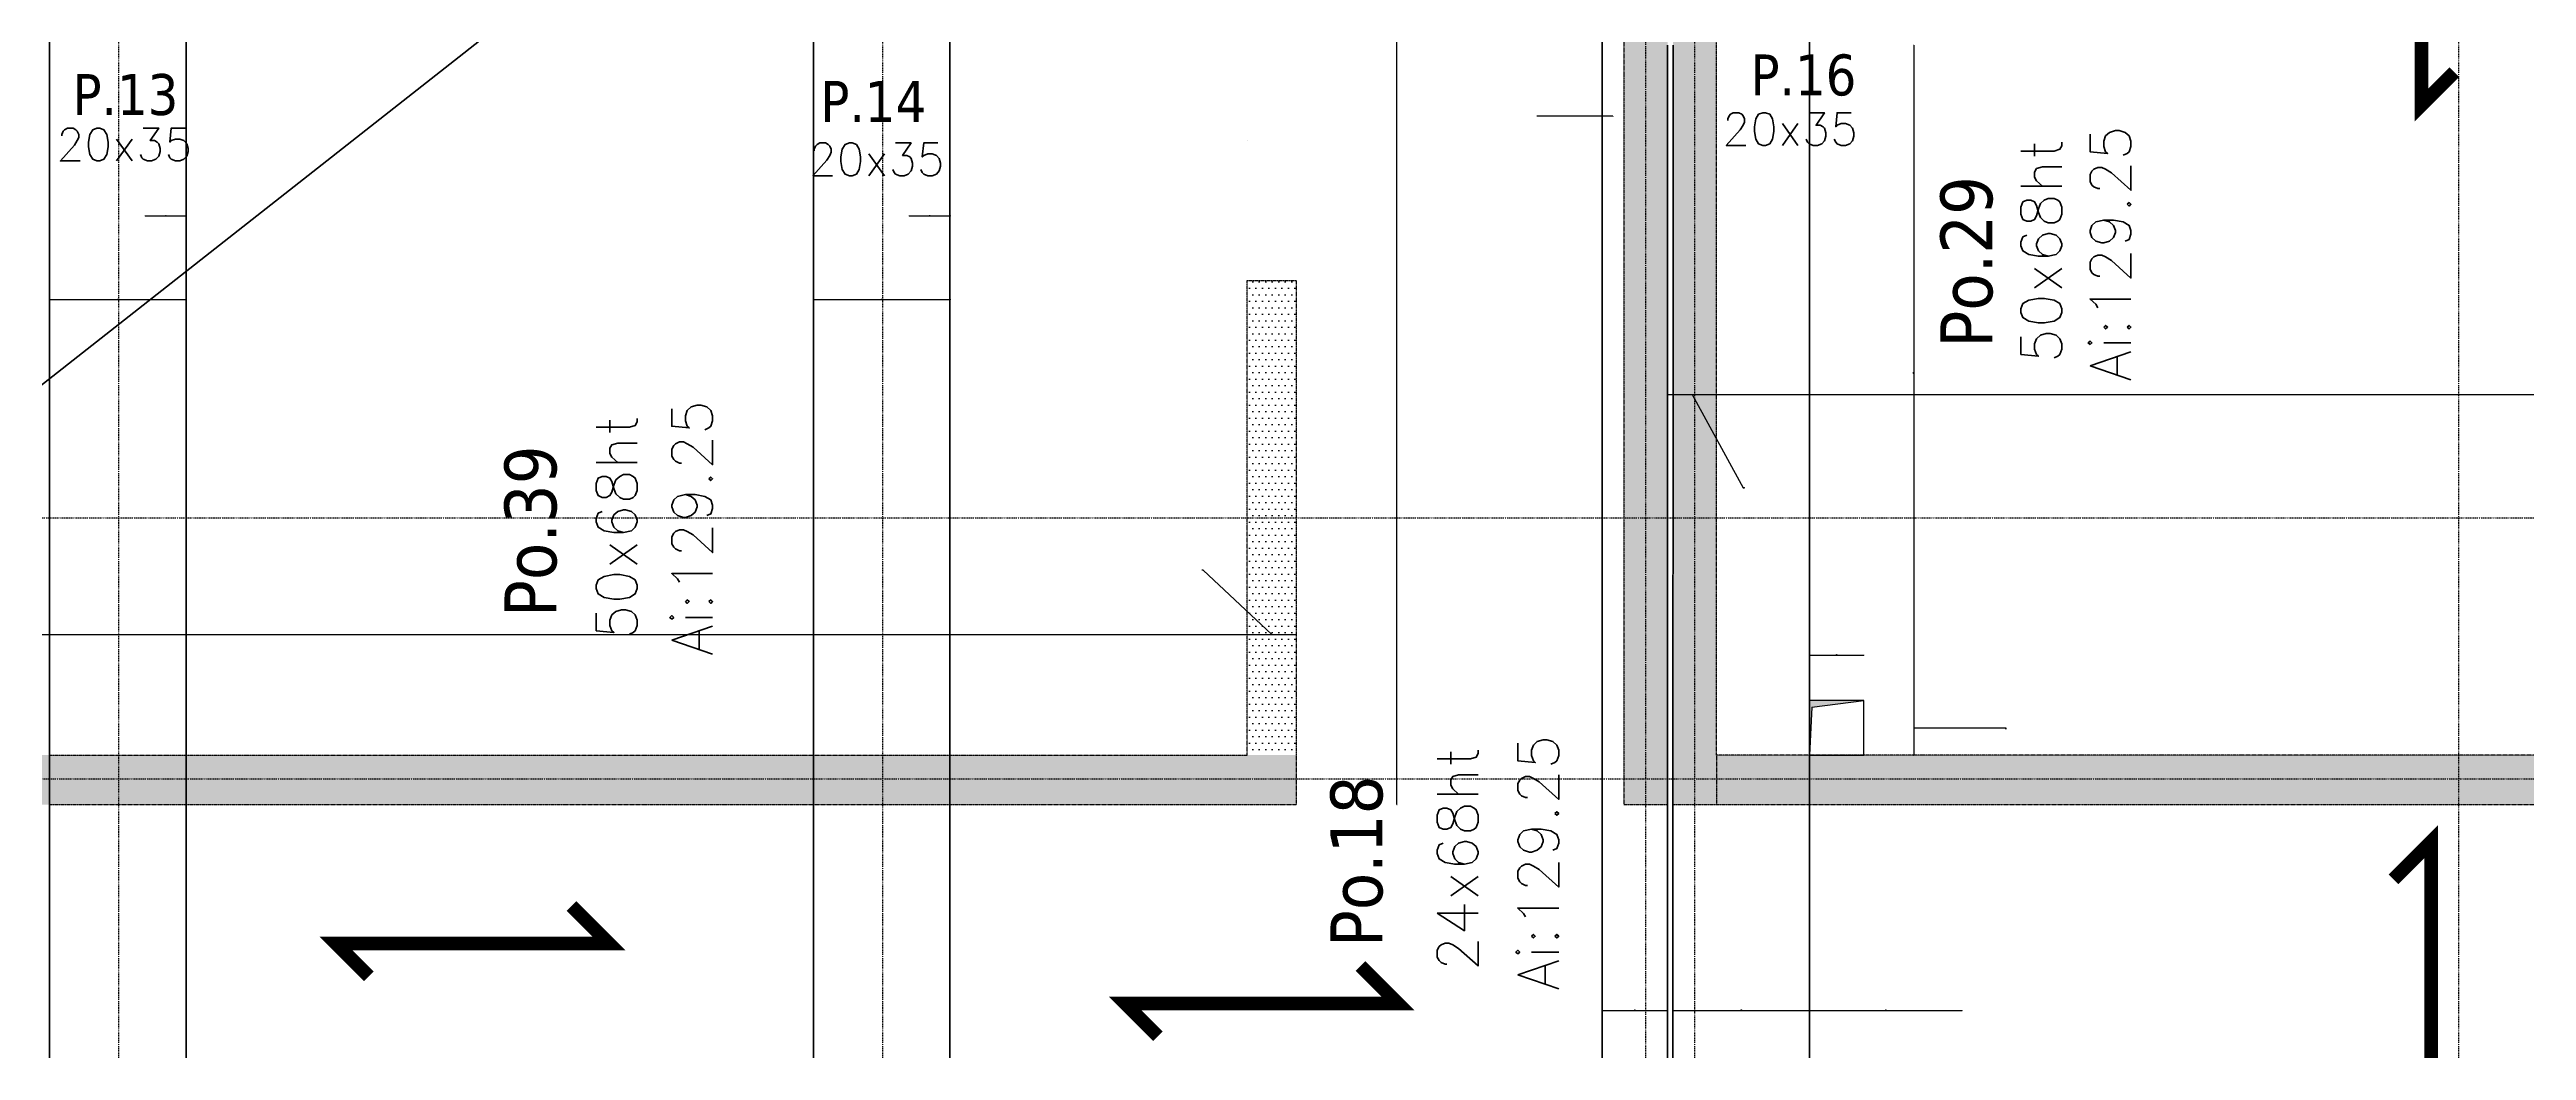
# Model space of a CAD drawing. Extents: x -12912 to 27386, y 1818 to 8189.
# Drawn here: x 4071 to 4979, y 6540 to 6907 of the extents above; entities that cross this region are included whole.
import ezdxf

# ---------------------------------------------------------------- set-up
doc = ezdxf.new("R2010")
doc.units = 0
doc.header["$MEASUREMENT"] = 0
for name, pattern in [('CACHE2', [4.7625, 3.175, -1.5875]), ('GrDotted', [0.4, 0.1, -0.1, 0.1, -0.1]), ('GrFeatureAxis', [0.85, 0.25, -0.2, 0.1, -0.2, 0.1]), ('STRICHPUNKT2_S11', [0.9, 0.7, -0.1, 0, -0.1])]:
    doc.linetypes.add(name, pattern=pattern)
doc.layers.get('0').update_dxf_attribs({"linetype": 'CONTINUOUS'})
doc.layers.get('DEFPOINTS').update_dxf_attribs({"linetype": 'CONTINUOUS'})
for name, color, linetype in [('K_ENT_M_Building_Coffrage PH Sous sol', 7, 'CONTINUOUS'), ('STR_COTATION', 1, 'CONTINUOUS'), ('STR_OPENING', 161, 'CONTINUOUS'), ('STR_RESV_DALLE', 11, 'CONTINUOUS'), ('STR_SURCH', 9, 'CACHE2'), ('STR_TXT', 102, 'CONTINUOUS')]:
    doc.layers.add(name, color=color, linetype=linetype)
for name, color, linetype, lineweight in [('STR_AXES', 4, 'STRICHPUNKT2_S11', 25), ('STR_dob_dalles', 130, 'CONTINUOUS', 35), ('STR_POUTRES', 102, 'CONTINUOUS', 35)]:
    doc.layers.add(name, color=color, linetype=linetype, lineweight=lineweight)
doc.styles.add('EPAIS', font='TAHOMA.TTF')
doc.styles.add('FIN', font='romans.shx')
doc.styles.add('GrDimensions', font='simplex.shx')
doc.dimstyles.new('nOVO', dxfattribs={"dimscale": 1.3, "dimtxt": 0.09, "dimasz": 0.05, "dimexe": 0.07, "dimexo": 0, "dimgap": 0.05, "dimtad": 1, "dimzin": 0, "dimdsep": 46, "dimtxsty": 'GrDimensions', "dimblk": 'ARCHTICK', "dimcen": 0.09, "dimadec": 0, "dimazin": 0, "dimtfac": 1, "dimtmove": 0, "dimatfit": 3, "dimldrblk": 'OPEN30', "dimfxl": 0, "dimtolj": 1, "dimtzin": 0, "dimarcsym": 0})
doc.dimstyles.new('Novo_MALKO', dxfattribs={"dimscale": 1.3, "dimtxt": 0.09, "dimasz": 0.05, "dimexe": 0.07, "dimexo": 0, "dimgap": 0.05, "dimtad": 1, "dimdec": 0, "dimlfac": 100, "dimzin": 0, "dimdsep": 46, "dimtxsty": 'GrDimensions', "dimblk": 'ARCHTICK', "dimcen": 0.09, "dimadec": 0, "dimazin": 0, "dimtfac": 1, "dimtdec": 0, "dimtmove": 0, "dimatfit": 3, "dimldrblk": 'OPEN30', "dimfxl": 0, "dimtolj": 1, "dimtzin": 0, "dimarcsym": 0})
pattern_1 = [(0, (5243.0074, 5883.9378), (1.190625, 2.38125), [0, -2.38125])]

# ---------------------------------------------------------------- blocks, each defined once
blk = doc.blocks.new('_ArchTick')
at = {"color": 0, "linetype": 'ByBlock', "const_width": 0.15}
blk.add_lwpolyline([(-0.5, -0.5), (0.5, 0.5)], dxfattribs=at)
blk = doc.blocks.new('*D629')
at = {"layer": 'DEFPOINTS', "color": 0, "ltscale": 4.5}
for p in [(4528.06, 6822.57), (4564.83, 6822.57), (4528.01, 6630.54)]:
    blk.add_point(p, dxfattribs=at)
at = {"layer": 'STR_COTATION', "color": 0, "lineweight": -2, "ltscale": 4.5}
for p, q in [((4564.74, 6822.57), (4564.92, 6822.57)), ((4564.83, 6630.54), (4564.83, 6822.57)), ((4564.74, 6630.54), (4564.92, 6630.54))]:
    blk.add_line(p, q, dxfattribs=at)
at = {"layer": 'STR_COTATION', "color": 0, "lineweight": -2, "ltscale": 4.5, "xscale": 0.065, "yscale": 0.065, "zscale": 0.065}
for p, rotation in [((4564.83, 6822.57), 90), ((4564.83, 6630.54), 270)]:
    blk.add_blockref('_ArchTick', p, dxfattribs=dict(at, rotation=rotation))
at = {"layer": 'STR_COTATION', "color": 0, "ltscale": 4.5, "insert": (4564.71, 6726.55), "char_height": 0.117, "attachment_point": 5, "rotation": 90, "style": 'GrDimensions'}
blk.add_mtext('\\A1;192.03', dxfattribs=at)
blk = doc.blocks.new('_Open30')
at = {"color": 0, "linetype": 'ByBlock', "lineweight": -2}
for p, q in [((-1, 0), (0, 0)), ((0, 0), (-1, 0)), ((0, 0), (-1, 0))]:
    blk.add_line(p, q, dxfattribs=at)
blk = doc.blocks.new('*D630')
at = {"layer": 'DEFPOINTS', "color": 0, "ltscale": 4.5}
for p in [(4528.06, 6925.57), (4564.83, 6925.57), (4528.06, 6822.57)]:
    blk.add_point(p, dxfattribs=at)
at = {"layer": 'STR_COTATION', "color": 0, "lineweight": -2, "ltscale": 4.5}
for p, q in [((4564.74, 6925.57), (4564.92, 6925.57)), ((4564.83, 6822.57), (4564.83, 6925.57)), ((4564.74, 6822.57), (4564.92, 6822.57))]:
    blk.add_line(p, q, dxfattribs=at)
at = {"layer": 'STR_COTATION', "color": 0, "lineweight": -2, "ltscale": 4.5, "xscale": 0.065, "yscale": 0.065, "zscale": 0.065}
for p, rotation in [((4564.83, 6925.57), 90), ((4564.83, 6822.57), 270)]:
    blk.add_blockref('_ArchTick', p, dxfattribs=dict(at, rotation=rotation))
at = {"layer": 'STR_COTATION', "color": 0, "ltscale": 4.5, "insert": (4564.71, 6874.07), "char_height": 0.117, "attachment_point": 5, "rotation": 90, "style": 'GrDimensions'}
blk.add_mtext('\\A1;103.00', dxfattribs=at)
blk = doc.blocks.new('*D633')
at = {"layer": 'DEFPOINTS', "color": 0, "ltscale": 4.5}
for p in [(4509.96, 6692.83), (3545.06, 6648.64), (4509.96, 6648.64)]:
    blk.add_point(p, dxfattribs=at)
at = {"layer": 'STR_COTATION', "color": 0, "lineweight": -2, "ltscale": 4.5}
for p, q in [((3545.06, 6692.74), (3545.06, 6692.92)), ((3545.06, 6692.83), (4509.96, 6692.83)), ((4509.96, 6692.74), (4509.96, 6692.92))]:
    blk.add_line(p, q, dxfattribs=at)
at = {"layer": 'STR_COTATION', "color": 0, "lineweight": -2, "ltscale": 4.5, "xscale": 0.065, "yscale": 0.065, "zscale": 0.065, "rotation": 180}
blk.add_blockref('_ArchTick', (3545.06, 6692.83), dxfattribs=at)
at = {"layer": 'STR_COTATION', "color": 0, "lineweight": -2, "ltscale": 4.5, "xscale": 0.065, "yscale": 0.065, "zscale": 0.065}
blk.add_blockref('_ArchTick', (4509.96, 6692.83), dxfattribs=at)
at = {"layer": 'STR_COTATION', "color": 0, "ltscale": 4.5, "insert": (4027.51, 6692.96), "char_height": 0.117, "attachment_point": 5, "style": 'GrDimensions'}
blk.add_mtext('\\A1;964.90', dxfattribs=at)
blk = doc.blocks.new('*D634')
at = {"layer": 'DEFPOINTS', "color": 0, "ltscale": 4.5}
for p in [(4528.01, 6692.83), (4509.96, 6648.64), (4528.01, 6630.54)]:
    blk.add_point(p, dxfattribs=at)
at = {"layer": 'STR_COTATION', "color": 0, "lineweight": -2, "ltscale": 4.5}
for p, q in [((4493.85, 6716.38), (4493.33, 6716.38)), ((4518.98, 6692.83), (4493.85, 6716.38)), ((4509.96, 6692.74), (4509.96, 6692.92)), ((4509.96, 6692.83), (4528.01, 6692.83)), ((4528.01, 6692.74), (4528.01, 6692.92))]:
    blk.add_line(p, q, dxfattribs=at)
at = {"layer": 'STR_COTATION', "color": 0, "lineweight": -2, "ltscale": 4.5, "xscale": 0.065, "yscale": 0.065, "zscale": 0.065, "rotation": 180}
blk.add_blockref('_ArchTick', (4509.96, 6692.83), dxfattribs=at)
at = {"layer": 'STR_COTATION', "color": 0, "lineweight": -2, "ltscale": 4.5, "xscale": 0.065, "yscale": 0.065, "zscale": 0.065}
blk.add_blockref('_ArchTick', (4528.01, 6692.83), dxfattribs=at)
at = {"layer": 'STR_COTATION', "color": 0, "ltscale": 4.5, "insert": (4493.59, 6716.51), "char_height": 0.117, "attachment_point": 5, "style": 'GrDimensions'}
blk.add_mtext('\\A1;1805', dxfattribs=at)
blk = doc.blocks.new('*D699')
at = {"layer": 'DEFPOINTS', "color": 0, "ltscale": 4.5}
for p in [(4736.01, 6685.29), (4716.01, 6668.64), (4736.01, 6668.64)]:
    blk.add_point(p, dxfattribs=at)
at = {"layer": 'STR_COTATION', "color": 0, "lineweight": -2, "ltscale": 4.5}
for p, q in [((4716.01, 6685.2), (4716.01, 6685.38)), ((4716.01, 6685.29), (4736.01, 6685.29)), ((4736.01, 6685.2), (4736.01, 6685.38))]:
    blk.add_line(p, q, dxfattribs=at)
at = {"layer": 'STR_COTATION', "color": 0, "lineweight": -2, "ltscale": 4.5, "xscale": 0.065, "yscale": 0.065, "zscale": 0.065, "rotation": 180}
blk.add_blockref('_ArchTick', (4716.01, 6685.29), dxfattribs=at)
at = {"layer": 'STR_COTATION', "color": 0, "lineweight": -2, "ltscale": 4.5, "xscale": 0.065, "yscale": 0.065, "zscale": 0.065}
blk.add_blockref('_ArchTick', (4736.01, 6685.29), dxfattribs=at)
at = {"layer": 'STR_COTATION', "color": 0, "ltscale": 4.5, "insert": (4726.01, 6685.42), "char_height": 0.117, "attachment_point": 5, "style": 'GrDimensions'}
blk.add_mtext('\\A1;2000', dxfattribs=at)
blk = doc.blocks.new('*D700')
at = {"layer": 'DEFPOINTS', "color": 0, "ltscale": 4.5}
for p in [(4736.01, 6668.64), (4736.01, 6648.64), (4754.24, 6648.64)]:
    blk.add_point(p, dxfattribs=at)
at = {"layer": 'STR_COTATION', "color": 0, "lineweight": -2, "ltscale": 4.5}
for p, q in [((4754.15, 6668.64), (4754.33, 6668.64)), ((4754.24, 6668.64), (4754.24, 6648.64)), ((4754.24, 6658.64), (4787.98, 6658.7)), ((4787.98, 6658.7), (4787.98, 6658.16)), ((4754.15, 6648.64), (4754.33, 6648.64))]:
    blk.add_line(p, q, dxfattribs=at)
at = {"layer": 'STR_COTATION', "color": 0, "lineweight": -2, "ltscale": 4.5, "xscale": 0.065, "yscale": 0.065, "zscale": 0.065}
for p, rotation in [((4754.24, 6668.64), 90), ((4754.24, 6648.64), 270)]:
    blk.add_blockref('_ArchTick', p, dxfattribs=dict(at, rotation=rotation))
at = {"layer": 'STR_COTATION', "color": 0, "ltscale": 4.5, "insert": (4787.86, 6658.43), "char_height": 0.117, "attachment_point": 5, "rotation": 90, "style": 'GrDimensions'}
blk.add_mtext('\\A1;2000', dxfattribs=at)
blk = doc.blocks.new('*D702')
at = {"layer": 'DEFPOINTS', "color": 0, "ltscale": 4.5}
for p in [(4772.01, 6555.09), (4716.18, 6490.49), (4772.01, 6490.49)]:
    blk.add_point(p, dxfattribs=at)
at = {"layer": 'STR_COTATION', "color": 0, "lineweight": -2, "ltscale": 4.5}
for p, q in [((4716.18, 6555), (4716.18, 6555.18)), ((4716.18, 6555.09), (4772.01, 6555.09)), ((4772.01, 6555), (4772.01, 6555.18))]:
    blk.add_line(p, q, dxfattribs=at)
at = {"layer": 'STR_COTATION', "color": 0, "lineweight": -2, "ltscale": 4.5, "xscale": 0.065, "yscale": 0.065, "zscale": 0.065, "rotation": 180}
blk.add_blockref('_ArchTick', (4716.18, 6555.09), dxfattribs=at)
at = {"layer": 'STR_COTATION', "color": 0, "lineweight": -2, "ltscale": 4.5, "xscale": 0.065, "yscale": 0.065, "zscale": 0.065}
blk.add_blockref('_ArchTick', (4772.01, 6555.09), dxfattribs=at)
at = {"layer": 'STR_COTATION', "color": 0, "ltscale": 4.5, "insert": (4744.09, 6555.21), "char_height": 0.117, "attachment_point": 5, "style": 'GrDimensions'}
blk.add_mtext('\\A1;5583', dxfattribs=at)
blk = doc.blocks.new('*D776')
at = {"layer": 'DEFPOINTS', "color": 0, "ltscale": 4.5}
for p in [(4106.01, 6908.81), (4121.01, 6852.02), (4121.01, 6846.27)]:
    blk.add_point(p, dxfattribs=at)
at = {"layer": 'STR_COTATION', "color": 0, "lineweight": -2, "ltscale": 4.5}
for p, q in [((4106.01, 6846.36), (4106.01, 6846.18)), ((4106.01, 6846.27), (4121.01, 6846.27)), ((4121.01, 6846.36), (4121.01, 6846.18))]:
    blk.add_line(p, q, dxfattribs=at)
at = {"layer": 'STR_COTATION', "color": 0, "lineweight": -2, "ltscale": 4.5, "xscale": 0.065, "yscale": 0.065, "zscale": 0.065, "rotation": 180}
blk.add_blockref('_ArchTick', (4106.01, 6846.27), dxfattribs=at)
at = {"layer": 'STR_COTATION', "color": 0, "lineweight": -2, "ltscale": 4.5, "xscale": 0.065, "yscale": 0.065, "zscale": 0.065}
blk.add_blockref('_ArchTick', (4121.01, 6846.27), dxfattribs=at)
at = {"layer": 'STR_COTATION', "color": 0, "ltscale": 4.5, "insert": (4113.51, 6846.39), "char_height": 0.117, "attachment_point": 5, "style": 'GrDimensions'}
blk.add_mtext('\\A1;1500', dxfattribs=at)
blk = doc.blocks.new('*D777')
at = {"layer": 'DEFPOINTS', "color": 0, "ltscale": 4.5}
for p in [(4071.01, 6834.82), (4121.01, 6834.82), (4121.01, 6815.61)]:
    blk.add_point(p, dxfattribs=at)
at = {"layer": 'STR_COTATION', "color": 0, "lineweight": -2, "ltscale": 4.5}
for p, q in [((4071.01, 6815.71), (4071.01, 6815.52)), ((4071.01, 6815.61), (4121.01, 6815.61)), ((4121.01, 6815.71), (4121.01, 6815.52))]:
    blk.add_line(p, q, dxfattribs=at)
at = {"layer": 'STR_COTATION', "color": 0, "lineweight": -2, "ltscale": 4.5, "xscale": 0.065, "yscale": 0.065, "zscale": 0.065, "rotation": 180}
blk.add_blockref('_ArchTick', (4071.01, 6815.61), dxfattribs=at)
at = {"layer": 'STR_COTATION', "color": 0, "lineweight": -2, "ltscale": 4.5, "xscale": 0.065, "yscale": 0.065, "zscale": 0.065}
blk.add_blockref('_ArchTick', (4121.01, 6815.61), dxfattribs=at)
at = {"layer": 'STR_COTATION', "color": 0, "ltscale": 4.5, "insert": (4096.01, 6815.74), "char_height": 0.117, "attachment_point": 5, "style": 'GrDimensions'}
blk.add_mtext('\\A1;5000', dxfattribs=at)
blk = doc.blocks.new('*D779')
at = {"layer": 'DEFPOINTS', "color": 0, "ltscale": 4.5}
for p in [(4386.01, 6908.81), (4401.01, 6872.72), (4401.01, 6846.27)]:
    blk.add_point(p, dxfattribs=at)
at = {"layer": 'STR_COTATION', "color": 0, "lineweight": -2, "ltscale": 4.5}
for p, q in [((4386.01, 6846.36), (4386.01, 6846.18)), ((4386.01, 6846.27), (4401.01, 6846.27)), ((4401.01, 6846.36), (4401.01, 6846.18))]:
    blk.add_line(p, q, dxfattribs=at)
at = {"layer": 'STR_COTATION', "color": 0, "lineweight": -2, "ltscale": 4.5, "xscale": 0.065, "yscale": 0.065, "zscale": 0.065, "rotation": 180}
blk.add_blockref('_ArchTick', (4386.01, 6846.27), dxfattribs=at)
at = {"layer": 'STR_COTATION', "color": 0, "lineweight": -2, "ltscale": 4.5, "xscale": 0.065, "yscale": 0.065, "zscale": 0.065}
blk.add_blockref('_ArchTick', (4401.01, 6846.27), dxfattribs=at)
at = {"layer": 'STR_COTATION', "color": 0, "ltscale": 4.5, "insert": (4393.51, 6846.39), "char_height": 0.117, "attachment_point": 5, "style": 'GrDimensions'}
blk.add_mtext('\\A1;1500', dxfattribs=at)
blk = doc.blocks.new('*D780')
at = {"layer": 'DEFPOINTS', "color": 0, "ltscale": 4.5}
for p in [(4351.01, 6833.35), (4401.01, 6833.35), (4401.01, 6815.61)]:
    blk.add_point(p, dxfattribs=at)
at = {"layer": 'STR_COTATION', "color": 0, "lineweight": -2, "ltscale": 4.5}
for p, q in [((4351.01, 6815.71), (4351.01, 6815.52)), ((4351.01, 6815.61), (4401.01, 6815.61)), ((4401.01, 6815.71), (4401.01, 6815.52))]:
    blk.add_line(p, q, dxfattribs=at)
at = {"layer": 'STR_COTATION', "color": 0, "lineweight": -2, "ltscale": 4.5, "xscale": 0.065, "yscale": 0.065, "zscale": 0.065, "rotation": 180}
blk.add_blockref('_ArchTick', (4351.01, 6815.61), dxfattribs=at)
at = {"layer": 'STR_COTATION', "color": 0, "lineweight": -2, "ltscale": 4.5, "xscale": 0.065, "yscale": 0.065, "zscale": 0.065}
blk.add_blockref('_ArchTick', (4401.01, 6815.61), dxfattribs=at)
at = {"layer": 'STR_COTATION', "color": 0, "ltscale": 4.5, "insert": (4376.01, 6815.74), "char_height": 0.117, "attachment_point": 5, "style": 'GrDimensions'}
blk.add_mtext('\\A1;5000', dxfattribs=at)
blk = doc.blocks.new('*D783')
at = {"layer": 'DEFPOINTS', "color": 0, "ltscale": 4.5}
for p in [(4640.01, 6557.11), (4664.05, 6557.11), (4664.05, 6555.09)]:
    blk.add_point(p, dxfattribs=at)
at = {"layer": 'STR_COTATION', "color": 0, "lineweight": -2, "ltscale": 4.5}
for p, q in [((4640.01, 6555.18), (4640.01, 6555)), ((4640.01, 6555.09), (4664.05, 6555.09)), ((4664.05, 6555.18), (4664.05, 6555))]:
    blk.add_line(p, q, dxfattribs=at)
at = {"layer": 'STR_COTATION', "color": 0, "lineweight": -2, "ltscale": 4.5, "xscale": 0.065, "yscale": 0.065, "zscale": 0.065, "rotation": 180}
blk.add_blockref('_ArchTick', (4640.01, 6555.09), dxfattribs=at)
at = {"layer": 'STR_COTATION', "color": 0, "lineweight": -2, "ltscale": 4.5, "xscale": 0.065, "yscale": 0.065, "zscale": 0.065}
blk.add_blockref('_ArchTick', (4664.05, 6555.09), dxfattribs=at)
at = {"layer": 'STR_COTATION', "color": 0, "ltscale": 4.5, "insert": (4652.03, 6555.21), "char_height": 0.117, "attachment_point": 5, "style": 'GrDimensions'}
blk.add_mtext('\\A1;2404', dxfattribs=at)
blk = doc.blocks.new('*D784')
at = {"layer": 'DEFPOINTS', "color": 0, "ltscale": 4.5}
for p in [(4716.01, 6555.09), (4666.01, 6547.86), (4716.01, 6547.86)]:
    blk.add_point(p, dxfattribs=at)
at = {"layer": 'STR_COTATION', "color": 0, "lineweight": -2, "ltscale": 4.5}
for p, q in [((4666.01, 6555), (4666.01, 6555.18)), ((4666.01, 6555.09), (4716.01, 6555.09)), ((4716.01, 6555), (4716.01, 6555.18))]:
    blk.add_line(p, q, dxfattribs=at)
at = {"layer": 'STR_COTATION', "color": 0, "lineweight": -2, "ltscale": 4.5, "xscale": 0.065, "yscale": 0.065, "zscale": 0.065, "rotation": 180}
blk.add_blockref('_ArchTick', (4666.01, 6555.09), dxfattribs=at)
at = {"layer": 'STR_COTATION', "color": 0, "lineweight": -2, "ltscale": 4.5, "xscale": 0.065, "yscale": 0.065, "zscale": 0.065}
blk.add_blockref('_ArchTick', (4716.01, 6555.09), dxfattribs=at)
at = {"layer": 'STR_COTATION', "color": 0, "ltscale": 4.5, "insert": (4691.01, 6555.21), "char_height": 0.117, "attachment_point": 5, "style": 'GrDimensions'}
blk.add_mtext('\\A1;5000', dxfattribs=at)
blk = doc.blocks.new('*D820')
at = {"layer": 'DEFPOINTS', "color": 0, "ltscale": 4.5}
for p in [(4682.01, 6780.83), (4664.03, 6708.72), (4682.01, 6708.72)]:
    blk.add_point(p, dxfattribs=at)
at = {"layer": 'STR_COTATION', "color": 0, "lineweight": -2, "ltscale": 4.5}
for p, q in [((4664.03, 6780.74), (4664.03, 6780.92)), ((4664.03, 6780.83), (4682.01, 6780.83)), ((4673.02, 6780.83), (4691.74, 6746.56)), ((4682.01, 6780.74), (4682.01, 6780.92)), ((4691.74, 6746.56), (4692.26, 6746.56))]:
    blk.add_line(p, q, dxfattribs=at)
at = {"layer": 'STR_COTATION', "color": 0, "lineweight": -2, "ltscale": 4.5, "xscale": 0.065, "yscale": 0.065, "zscale": 0.065, "rotation": 180}
blk.add_blockref('_ArchTick', (4664.03, 6780.83), dxfattribs=at)
at = {"layer": 'STR_COTATION', "color": 0, "lineweight": -2, "ltscale": 4.5, "xscale": 0.065, "yscale": 0.065, "zscale": 0.065}
blk.add_blockref('_ArchTick', (4682.01, 6780.83), dxfattribs=at)
at = {"layer": 'STR_COTATION', "color": 0, "ltscale": 4.5, "insert": (4692, 6746.68), "char_height": 0.117, "attachment_point": 5, "style": 'GrDimensions'}
blk.add_mtext('\\A1;1798', dxfattribs=at)
blk = doc.blocks.new('*D821')
at = {"layer": 'DEFPOINTS', "color": 0, "ltscale": 4.5}
for p in [(5667.31, 6780.83), (4682.01, 6708.72), (5667.31, 6648.64)]:
    blk.add_point(p, dxfattribs=at)
at = {"layer": 'STR_COTATION', "color": 0, "lineweight": -2, "ltscale": 4.5}
for p, q in [((4682.01, 6780.74), (4682.01, 6780.92)), ((4682.01, 6780.83), (5667.31, 6780.83)), ((5667.31, 6780.74), (5667.31, 6780.92))]:
    blk.add_line(p, q, dxfattribs=at)
at = {"layer": 'STR_COTATION', "color": 0, "lineweight": -2, "ltscale": 4.5, "xscale": 0.065, "yscale": 0.065, "zscale": 0.065, "rotation": 180}
blk.add_blockref('_ArchTick', (4682.01, 6780.83), dxfattribs=at)
at = {"layer": 'STR_COTATION', "color": 0, "lineweight": -2, "ltscale": 4.5, "xscale": 0.065, "yscale": 0.065, "zscale": 0.065}
blk.add_blockref('_ArchTick', (5667.31, 6780.83), dxfattribs=at)
at = {"layer": 'STR_COTATION', "color": 0, "ltscale": 4.5, "insert": (5174.66, 6780.95), "char_height": 0.117, "attachment_point": 5, "style": 'GrDimensions'}
blk.add_mtext('\\A1;985.31', dxfattribs=at)
blk = doc.blocks.new('*D863')
at = {"layer": 'DEFPOINTS', "color": 0, "ltscale": 4.5}
for p in [(4686.01, 6908.81), (4736.01, 6668.64), (4754.24, 6668.64)]:
    blk.add_point(p, dxfattribs=at)
at = {"layer": 'STR_COTATION', "color": 0, "lineweight": -2, "ltscale": 4.5}
for p, q in [((4754.15, 6908.81), (4754.33, 6908.81)), ((4754.24, 6908.81), (4754.24, 6668.64)), ((4754.15, 6668.64), (4754.33, 6668.64))]:
    blk.add_line(p, q, dxfattribs=at)
at = {"layer": 'STR_COTATION', "color": 0, "lineweight": -2, "ltscale": 4.5, "xscale": 0.065, "yscale": 0.065, "zscale": 0.065}
for p, rotation in [((4754.24, 6908.81), 90), ((4754.24, 6668.64), 270)]:
    blk.add_blockref('_ArchTick', p, dxfattribs=dict(at, rotation=rotation))
at = {"layer": 'STR_COTATION', "color": 0, "ltscale": 4.5, "insert": (4754.11, 6788.72), "char_height": 0.117, "attachment_point": 5, "rotation": 90, "style": 'GrDimensions'}
blk.add_mtext('\\A1;240.17', dxfattribs=at)
blk = doc.blocks.new('*D934')
at = {"layer": 'DEFPOINTS', "color": 0, "ltscale": 4.5}
for p in [(4640.01, 6930.57), (4644.01, 6908.81), (4644.01, 6882.78)]:
    blk.add_point(p, dxfattribs=at)
at = {"layer": 'STR_COTATION', "color": 0, "lineweight": -2, "ltscale": 4.5}
for p, q in [((4640.01, 6882.78), (4616.11, 6882.78)), ((4640.01, 6882.87), (4640.01, 6882.69)), ((4644.01, 6882.78), (4640.01, 6882.78)), ((4644.01, 6882.87), (4644.01, 6882.69))]:
    blk.add_line(p, q, dxfattribs=at)
at = {"layer": 'STR_COTATION', "color": 0, "lineweight": -2, "ltscale": 4.5, "xscale": 0.065, "yscale": 0.065, "zscale": 0.065, "rotation": 180}
blk.add_blockref('_ArchTick', (4640.01, 6882.78), dxfattribs=at)
at = {"layer": 'STR_COTATION', "color": 0, "lineweight": -2, "ltscale": 4.5, "xscale": 0.065, "yscale": 0.065, "zscale": 0.065}
blk.add_blockref('_ArchTick', (4644.01, 6882.78), dxfattribs=at)
at = {"layer": 'STR_COTATION', "color": 0, "ltscale": 4.5, "insert": (4616.33, 6882.9), "char_height": 0.117, "attachment_point": 5, "style": 'GrDimensions'}
blk.add_mtext('\\A1;400', dxfattribs=at)

msp = doc.modelspace()

# ---------------------------------------------------------------- hatches: boundary and pattern name
at = {"layer": 'STR_SURCH', "linetype": 'Continuous'}
h = msp.add_hatch(dxfattribs=at)
h.set_pattern_fill('DOTS', color=256, scale=1.5, style=0)
h.set_pattern_definition(pattern_1)
h.paths.add_polyline_path([(4664.007, 7255.914), (4648.007, 7255.914), (4648.007, 6630.588), (4664.007, 6630.588)])
h = msp.add_hatch(dxfattribs=at)
h.set_pattern_fill('DOTS', color=256, scale=1.5, style=0)
h.set_pattern_definition(pattern_1)
h.paths.add_polyline_path([(4682.007, 7255.914), (4666.007, 7255.914), (4666.007, 6630.588), (4682.007, 6630.588)])
h = msp.add_hatch(dxfattribs=at)
h.set_pattern_fill('DOTS', color=256, scale=1.5, style=0)
h.set_pattern_definition(pattern_1)
h.paths.add_polyline_path([(4509.959, 6822.571), (4509.959, 6648.588), (4528.056, 6648.588), (4528.056, 6822.571)])
h = msp.add_hatch(dxfattribs=at)
h.set_pattern_fill('DOTS', color=256, scale=1.5, style=0)
h.set_pattern_definition(pattern_1)
h.paths.add_polyline_path([(4528.007, 6648.637), (3545.056, 6648.637), (3526.959, 6630.539), (4528.007, 6630.539)])
h = msp.add_hatch(dxfattribs=at)
h.set_pattern_fill('DOTS', color=256, scale=1.5, style=0)
h.set_pattern_definition(pattern_1)
h.paths.add_polyline_path([(5234.007, 6648.637), (4682.007, 6648.637), (4682.007, 6630.539), (5234.007, 6630.539)])

# ---------------------------------------------------------------- linework, layer by layer
at = {"color": 1, "linetype": 'ByBlock', "const_width": 5}
for points in [[(4952.365, 6898.922), (4940.374, 6886.931), (4940.374, 6936.931)], [(4943.856, 6566.848), (4943.856, 6616.848), (4930.103, 6603.094)], [(4226.019, 6579.591), (4276.019, 6579.591), (4262.266, 6593.344)], [(4188.01, 6567.6), (4176.019, 6579.591), (4226.019, 6579.591)], [(4515.239, 6557.592), (4565.239, 6557.592), (4551.485, 6571.346)], [(4955.847, 6528.838), (4943.856, 6516.848), (4943.856, 6566.848)], [(4477.229, 6545.602), (4465.239, 6557.592), (4515.239, 6557.592)]]:
    msp.add_lwpolyline(points, dxfattribs=at)
at = {"layer": 'K_ENT_M_Building_Coffrage PH Sous sol', "color": 7, "linetype": 'GrFeatureAxis'}
msp.add_lwpolyline([(1350.99, 6735.625), (5461.894, 6735.625)], dxfattribs=at)
at = {"layer": 'STR_AXES', "linetype": 'GrFeatureAxis'}
for p, q in [((4656.007, 5522.963), (4656.007, 8122.963)), ((4096.36, 5622.963), (4096.36, 8022.963)), ((4376.36, 5622.963), (4376.36, 8022.963)), ((4674.007, 5622.963), (4674.007, 8022.963)), ((4954.007, 5622.963), (4954.007, 8022.963)), ((-1309.741, 6639.914), (7906.576, 6639.914))]:
    msp.add_line(p, q, dxfattribs=at)
at = {"layer": 'STR_dob_dalles', "linetype": 'Continuous', "lineweight": 35}
msp.add_line((4648.007, 7239.938), (3776.007, 6554.998), dxfattribs=at)
at = {"layer": 'STR_OPENING', "linetype": 'Continuous'}
msp.add_line((4509.959, 6874.071), (4509.959, 6874.071), dxfattribs=at)
msp.add_line((4509.959, 6874.071), (4509.959, 6874.071), dxfattribs=at)
at = {"layer": 'STR_POUTRES', "linetype": 'Continuous'}
for p, q in [((4071.007, 6358.81), (4071.007, 6958.81)), ((4121.007, 6958.81), (4121.007, 6358.81)), ((4351.007, 6358.81), (4351.007, 6958.81)), ((4401.007, 6958.81), (4401.007, 6358.81)), ((4716.007, 6958.81), (4716.007, 6358.81)), ((4640.009, 6383.81), (4640.009, 6930.568)), ((4664.052, 6508.637), (4664.009, 6908.81)), ((4666.007, 6408.658), (4666.009, 6908.81))]:
    msp.add_line(p, q, dxfattribs=at)
at = {"layer": 'STR_RESV_DALLE', "linetype": 'Continuous'}
for p, q in [((4736.007, 6668.637), (4716.007, 6668.637)), ((4716.007, 6668.637), (4716.007, 6648.637)), ((4736.007, 6668.637), (4716.007, 6668.637)), ((4716.007, 6668.637), (4716.007, 6648.637)), ((4716.916, 6666.181), (4716.007, 6648.637)), ((4716.916, 6666.181), (4716.007, 6648.637)), ((4716.916, 6666.181), (4736.007, 6668.637)), ((4716.916, 6666.181), (4736.007, 6668.637)), ((4736.007, 6648.637), (4736.007, 6668.637)), ((4736.007, 6648.637), (4736.007, 6668.637)), ((4716.007, 6648.637), (4736.007, 6648.637)), ((4716.007, 6648.637), (4736.007, 6648.637))]:
    msp.add_line(p, q, dxfattribs=at)
for points in [[(4716.007, 6648.637), (4716.916, 6666.181), (4716.007, 6668.637)], [(4716.007, 6668.637), (4716.007, 6668.637), (4716.916, 6666.181), (4736.007, 6668.637)], [(4716.007, 6648.637), (4716.916, 6666.181), (4716.007, 6668.637)], [(4716.007, 6668.637), (4716.007, 6668.637), (4716.916, 6666.181), (4736.007, 6668.637)]]:
    msp.add_solid(points, dxfattribs=at)
at = {"layer": 'STR_SURCH', "linetype": 'GrDotted'}
for p, q in [((4648.007, 7239.914), (4648.007, 6630.588)), ((4682.007, 6648.637), (4682.007, 7239.914)), ((4509.959, 6648.637), (4509.959, 6822.571)), ((4528.056, 6648.588), (4528.056, 6822.571)), ((4071.007, 6648.637), (4509.959, 6648.637)), ((5214.007, 6648.637), (4682.007, 6648.637)), ((4071.007, 6630.539), (4528.007, 6630.539)), ((4682.007, 6630.539), (5224.007, 6630.539))]:
    msp.add_line(p, q, dxfattribs=at)
at = {"layer": 'STR_SURCH', "linetype": 'GrDotted', "ltscale": 0.25}
for p, q in [((4509.959, 6822.571), (4528.056, 6822.571)), ((4528.007, 6630.539), (4528.007, 6648.588)), ((4682.007, 6648.637), (4682.007, 6630.588)), ((4648.007, 6630.588), (4664.007, 6630.588)), ((4666.007, 6630.588), (4682.007, 6630.588))]:
    msp.add_line(p, q, dxfattribs=at)

# ---------------------------------------------------------------- texts
at = {"layer": 'STR_TXT', "linetype": 'Continuous', "lineweight": -3, "attachment_point": 1}
for s, insert, char_height, style in [(' P.16', (4688.79, 6905.42), 15, 'EPAIS'), (' P.13', (4073.76, 6898.247), 15, 'EPAIS'), (' P.14', (4347.876, 6895.714), 15, 'EPAIS'), (' 20x35', (4675.764, 6884.087), 12, 'FIN'), ('20x35', (4073.423, 6878.433), 12, 'FIN'), ('20x35', (4349.2, 6873.007), 12, 'FIN')]:
    msp.add_mtext(s, dxfattribs=dict(at, insert=insert, char_height=char_height, style=style))
at = {"layer": 'STR_TXT', "linetype": 'Continuous', "attachment_point": 1, "rotation": 90}
for s, insert, char_height, style in [('50x68ht', (4793.537, 6792.263), 15, 'FIN'), ('Ai:129.25', (4818.86, 6785.575), 15, 'FIN'), ('Po.29', (4764.018, 6798.009), 19, 'EPAIS'), ('Ai:129.25', (4299.017, 6684.973), 15, 'FIN'), ('50x68ht', (4271.37, 6691.018), 15, 'FIN'), ('Po.39', (4237.717, 6699.277), 19, 'EPAIS'), ('24x68ht', (4579.585, 6569.462), 15, 'FIN'), ('Ai:129.25', (4609.106, 6562.345), 15, 'FIN'), ('Po.18', (4540.455, 6578.298), 19, 'EPAIS')]:
    msp.add_mtext(s, dxfattribs=dict(at, insert=insert, char_height=char_height, style=style))

# ---------------------------------------------------------------- dimensions: what is measured, and where the dimension line sits
at = {"layer": 'STR_COTATION', "ltscale": 4.5}
for base, p1, p2, picture, middle in [((4644.009, 6882.777), (4640.009, 6930.568), (4644.009, 6908.81), '*D934', (4616.33, 6882.777)), ((4736.007, 6685.292), (4716.007, 6668.637), (4736.007, 6668.637), '*D699', (4726.007, 6685.292)), ((4664.046, 6555.09), (4640.009, 6557.114), (4664.046, 6557.114), '*D783', (4652.028, 6555.09))]:
    dim = msp.add_linear_dim(base=base, p1=p1, p2=p2, dimstyle='Novo_MALKO', dxfattribs=at)
    dim.commit()
    dim.dimension.update_dxf_attribs({"geometry": picture, "text_midpoint": middle, "dimtype": 160})
dim = msp.add_linear_dim(base=(4564.831, 6925.571), p1=(4528.056, 6822.571), p2=(4528.056, 6925.571), angle=90, dimstyle='nOVO', override={"dimtmove": 1}, dxfattribs=at)
dim.commit()
dim.dimension.update_dxf_attribs({"geometry": '*D630', "text_midpoint": (4564.708, 6874.071)})
for base, p1, p2, picture, middle in [((4754.236, 6668.637), (4686.009, 6908.81), (4736.007, 6668.637), '*D863', (4754.113, 6788.723)), ((4564.831, 6822.571), (4528.007, 6630.539), (4528.056, 6822.571), '*D629', (4564.708, 6726.555))]:
    dim = msp.add_linear_dim(base=base, p1=p1, p2=p2, angle=90, dimstyle='nOVO', dxfattribs=at)
    dim.commit()
    dim.dimension.update_dxf_attribs({"geometry": picture, "text_midpoint": middle})
for base, p1, p2, dimstyle, picture, middle in [((4121.007, 6846.271), (4106.009, 6908.81), (4121.007, 6852.024), 'Novo_MALKO', '*D776', (4113.508, 6846.394)), ((4401.007, 6846.271), (4386.009, 6908.81), (4401.007, 6872.725), 'Novo_MALKO', '*D779', (4393.508, 6846.394)), ((4121.007, 6815.615), (4071.007, 6834.817), (4121.007, 6834.817), 'Novo_MALKO', '*D777', (4096.007, 6815.738)), ((4401.007, 6815.615), (4351.007, 6833.346), (4401.007, 6833.346), 'Novo_MALKO', '*D780', (4376.007, 6815.738)), ((5667.312388451, 6780.829490695), (4682.007388429, 6708.723421132), (5667.312388451, 6648.636511625), 'nOVO', '*D821', (5174.65988844, 6780.952990695)), ((4716.007, 6555.09), (4666.008, 6547.861), (4716.007, 6547.861), 'Novo_MALKO', '*D784', (4691.008, 6555.214)), ((4772.007, 6555.09), (4716.179, 6490.49), (4772.007, 6490.49), 'Novo_MALKO', '*D702', (4744.093, 6555.214))]:
    dim = msp.add_linear_dim(base=base, p1=p1, p2=p2, dimstyle=dimstyle, dxfattribs=at)
    dim.commit()
    dim.dimension.update_dxf_attribs({"geometry": picture, "text_midpoint": middle})
for base, p1, p2, picture, middle in [((4682.007, 6780.829), (4664.03, 6708.723), (4682.007, 6708.723), '*D820', (4691.806, 6746.556)), ((4528.007, 6692.832), (4509.959, 6648.637), (4528.007, 6630.539), '*D634', (4493.784, 6716.384))]:
    dim = msp.add_linear_dim(base=base, p1=p1, p2=p2, dimstyle='nOVO', override={"dimdec": 0, "dimlfac": 100, "dimtmove": 1}, dxfattribs=at)
    dim.commit()
    dim.dimension.update_dxf_attribs({"geometry": picture, "text_midpoint": middle, "dimtype": 160})
dim = msp.add_linear_dim(base=(4509.959, 6692.832), p1=(3545.056, 6648.637), p2=(4509.959, 6648.637), dimstyle='nOVO', override={"dimtmove": 1}, dxfattribs=at)
dim.commit()
dim.dimension.update_dxf_attribs({"geometry": '*D633', "text_midpoint": (4027.507, 6692.956)})
dim = msp.add_linear_dim(base=(4754.236, 6648.637), p1=(4736.007, 6668.637), p2=(4736.007, 6648.637), angle=90, dimstyle='nOVO', override={"dimdec": 0, "dimlfac": 100, "dimtmove": 1}, dxfattribs=at)
dim.commit()
dim.dimension.update_dxf_attribs({"geometry": '*D700', "text_midpoint": (4787.979, 6658.637), "dimtype": 160})

doc.saveas('drawing.dxf')
